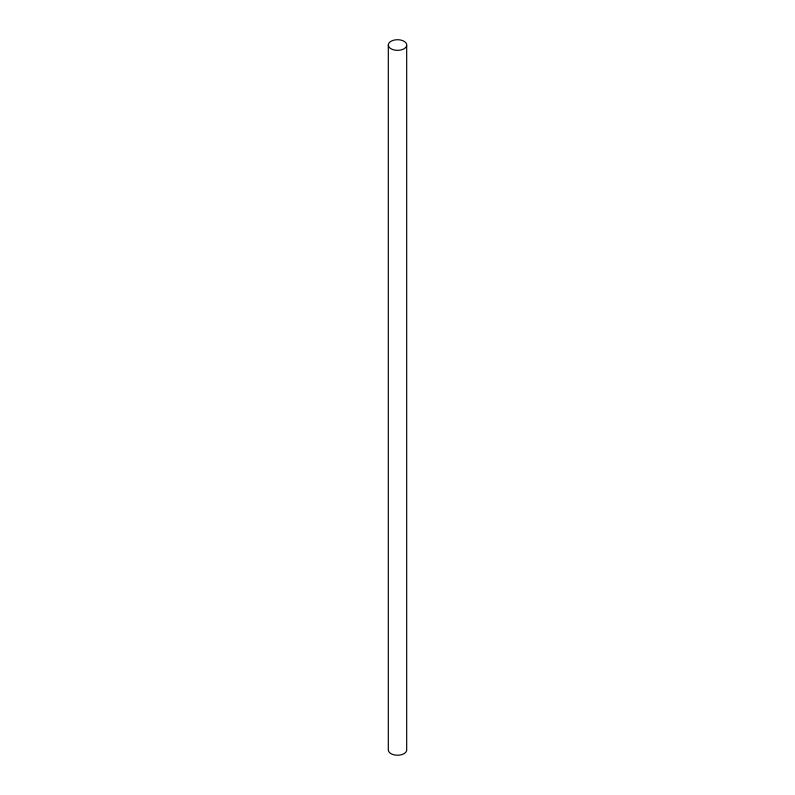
<?xml version="1.0" encoding="UTF-8"?>
<svg xmlns="http://www.w3.org/2000/svg" width="795" height="795" viewBox="0 0 795 795"><rect width="100%" height="100%" fill="white"/><g stroke="black" fill="none" stroke-linecap="round" stroke-linejoin="round"><path stroke-width="1.19" d="M406.682 45.633A9.212 5.317 0 0 1 392.054 49.31A9.212 5.317 0 0 1 393.843 40.157A9.212 5.317 0 0 1 406.682 45.633L406.682 750.53A9.212 5.317 0 0 1 397.182 755.25A9.212 5.317 0 0 1 388.318 750.132L388.318 45.236"/></g></svg>
